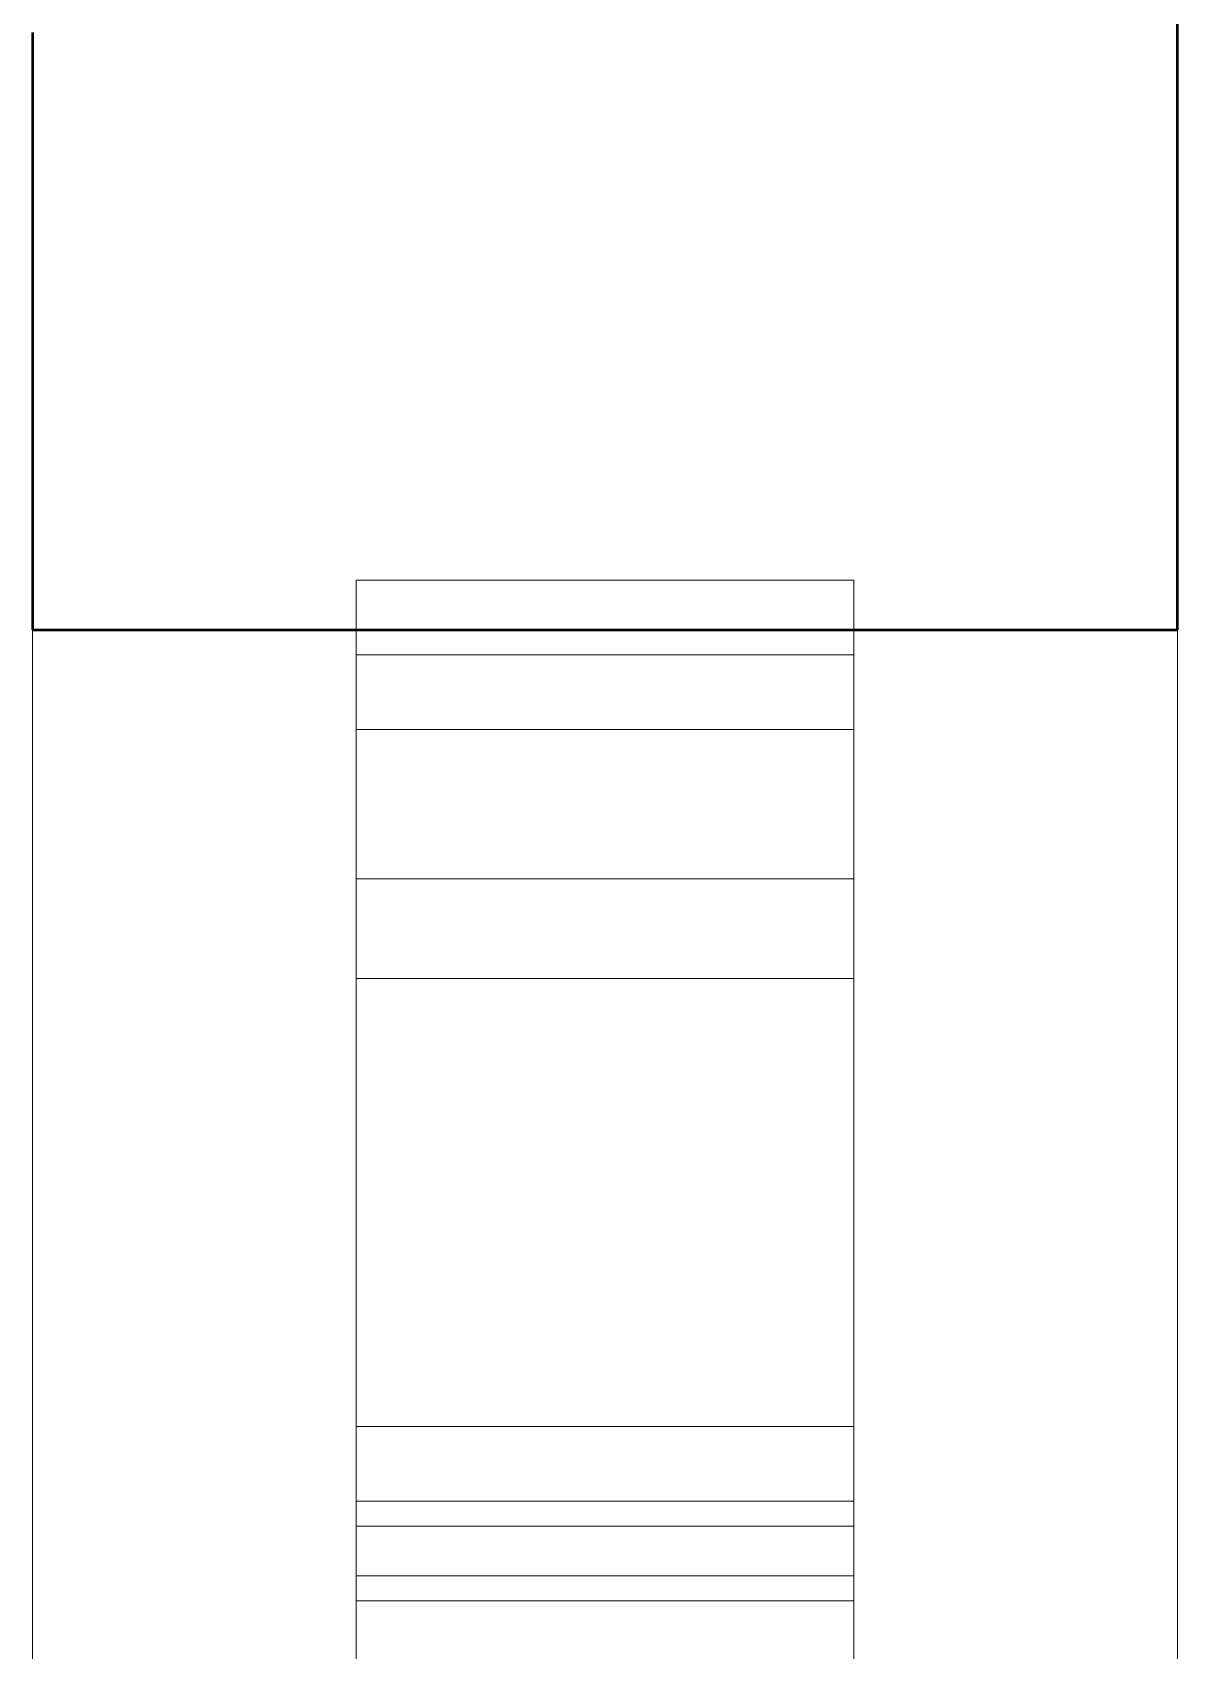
# Model space of a CAD drawing. Header units: inches. Extents: x 22 to 382261, y 22 to 371281.
# Drawn here: x 106708.8 to 106938.8, y 251700.5 to 252025.5 of the extents above; entities that cross this region are included whole.
import ezdxf

# ---------------------------------------------------------------- set-up
doc = ezdxf.new("R2010")
doc.units = ezdxf.units.IN
doc.header["$MEASUREMENT"] = 0
for name, color, linetype, lineweight in [('A-GLAZ-CURT', 52, 'Continuous', 9), ('A-WALL', 113, 'Continuous', 9), ('A-WALL-PATT', 111, 'Continuous', 9)]:
    doc.layers.add(name, color=color, linetype=linetype, lineweight=lineweight)
pattern_1 = [(315, (-3728.2, -27113.8), (440.033, 440.033), []), (315, (-3061.44, -27113.8), (440.033, 440.033), [])]

# ---------------------------------------------------------------- blocks, each defined once
blk = doc.blocks.new('s-wall - s-wall-V120-01-Ground floor DIMENSION PLAN')
at = {"layer": 'A-GLAZ-CURT'}
for p, q in [((-100, 50), (-85, 50)), ((-85, 50), (-100, 50)), ((-100, -50), (-100, 50)), ((-100, 50), (-100, -50)), ((-85, 50), (-70, 50)), ((-70, 50), (-85, 50)), ((-85, 50), (-70, 50)), ((-70, 50), (-85, 50)), ((-85, -50), (-85, 50)), ((-85, 50), (-85, -50)), ((-85, 50), (-70, 50)), ((-70, 50), (-85, 50)), ((-85, -50), (-85, 50)), ((-85, 50), (-85, -50)), ((-70, 50), (20, 50)), ((20, 50), (-70, 50)), ((-70, 50), (20, 50)), ((20, 50), (-70, 50)), ((-70, 50), (20, 50)), ((20, 50), (-70, 50)), ((20, 50), (-70, 50)), ((-70, 50), (20, 50)), ((-70, 50), (20, 50)), ((20, 50), (-70, 50)), ((-70, -50), (-70, 50)), ((-70, 50), (-70, -50)), ((-70, 50), (-70, -50)), ((-70, 50), (-70, -50)), ((20, 50), (40, 50)), ((40, 50), (20, 50)), ((20, 50), (40, 50)), ((40, 50), (20, 50)), ((20, 50), (40, 50)), ((40, 50), (20, 50)), ((20, -50), (20, 50)), ((20, -50), (20, 50)), ((20, 50), (20, -50)), ((20, 50), (20, -50)), ((40, 50), (70, 50)), ((70, 50), (40, 50)), ((40, -50), (40, 50)), ((40, 50), (40, -50)), ((40.62, 50), (70, 50)), ((70, 50), (40.62, 50)), ((40.62, 50), (70, 50)), ((70, 50), (40.62, 50)), ((40.62, 50), (70, 50)), ((70, 50), (40.62, 50)), ((70, 50), (85, 50)), ((85, 50), (70, 50)), ((70, 50), (85, 50)), ((85, 50), (70, 50)), ((70, 50), (85, 50)), ((85, 50), (70, 50)), ((70, 50), (70, -50)), ((70, 50), (70, -50)), ((85, 50), (90, 50)), ((90, 50), (85, 50)), ((85, 50), (85, -50)), ((85, 50), (85, -50)), ((85, 50), (85, -50)), ((85, 50), (85, -50)), ((90, 50), (100, 50)), ((100, 50), (90, 50)), ((100, 50), (100, -50)), ((100, 50), (100, -50)), ((-100, -50), (-85, -50)), ((-85, -50), (-100, -50)), ((-85, -50), (-70, -50)), ((-70, -50), (-85, -50)), ((-85, -50), (-70, -50)), ((-70, -50), (-85, -50)), ((-85, -50), (-70, -50)), ((-70, -50), (-85, -50)), ((-70, -50), (20, -50)), ((20, -50), (-70, -50)), ((-70, -50), (20, -50)), ((20, -50), (-70, -50)), ((-70, -50), (20, -50)), ((20, -50), (-70, -50)), ((20, -50), (-70, -50)), ((-70, -50), (20, -50)), ((-70, -50), (20, -50)), ((20, -50), (-70, -50)), ((20, -50), (40, -50)), ((40, -50), (20, -50)), ((20, -50), (40, -50)), ((40, -50), (20, -50)), ((20, -50), (40, -50)), ((40, -50), (20, -50)), ((40, -50), (70, -50)), ((70, -50), (40, -50)), ((40.62, -50), (70, -50)), ((70, -50), (40.62, -50)), ((40.62, -50), (70, -50)), ((70, -50), (40.62, -50)), ((40.62, -50), (70, -50)), ((70, -50), (40.62, -50)), ((70, -50), (85, -50)), ((85, -50), (70, -50)), ((70, -50), (85, -50)), ((85, -50), (70, -50)), ((70, -50), (85, -50)), ((85, -50), (70, -50)), ((85, -50), (90, -50)), ((90, -50), (85, -50)), ((90, -50), (100, -50)), ((100, -50), (90, -50))]:
    blk.add_line(p, q, dxfattribs=at)
blk = doc.blocks.new('s-wall - s-wall-797521-01-Ground floor DIMENSION PLAN')
at = {"layer": 'A-GLAZ-CURT'}
for p, q in [((-100, 50), (-90, 50)), ((-90, 50), (-100, 50)), ((-100, -15.76), (-100, 50)), ((-100, 50), (-100, -15.76)), ((-90, 50), (-85, 50)), ((-85, 50), (-90, 50)), ((-85, 50), (-70, 50)), ((-70, 50), (-85, 50)), ((-85, 50), (-70, 50)), ((-70, 50), (-85, 50)), ((-85, -50), (-85, 50)), ((-85, 50), (-85, -50)), ((-85, 50), (-70, 50)), ((-70, 50), (-85, 50)), ((-85, -50), (-85, 50)), ((-85, 50), (-85, -50)), ((-70, 50), (20, 50)), ((20, 50), (-70, 50)), ((-70, 50), (20, 50)), ((20, 50), (-70, 50)), ((-70, 50), (20, 50)), ((20, 50), (-70, 50)), ((20, 50), (-70, 50)), ((-70, 50), (20, 50)), ((-70, 50), (20, 50)), ((20, 50), (-70, 50)), ((-70, -50), (-70, 50)), ((-70, 50), (-70, -50)), ((-70, 50), (-70, -50)), ((-70, 50), (-70, -50)), ((20, 50), (40, 50)), ((40, 50), (20, 50)), ((20, 50), (40, 50)), ((40, 50), (20, 50)), ((20, 50), (40, 50)), ((40, 50), (20, 50)), ((20, -50), (20, 50)), ((20, -50), (20, 50)), ((20, 50), (20, -50)), ((20, 50), (20, -50)), ((40, 50), (70, 50)), ((70, 50), (40, 50)), ((40, 50), (70, 50)), ((70, 50), (40, 50)), ((40, 50), (70, 50)), ((70, 50), (40, 50)), ((40, 50), (70, 50)), ((70, 50), (40, 50)), ((40, -50), (40, 50)), ((40, 50), (40, -50)), ((70, 50), (85, 50)), ((85, 50), (70, 50)), ((70, 50), (85, 50)), ((85, 50), (70, 50)), ((70, 50), (85, 50)), ((85, 50), (70, 50)), ((70, 50), (70, -50)), ((70, 50), (70, -50)), ((85, 50), (90, 50)), ((90, 50), (85, 50)), ((85, 50), (85, -50)), ((85, 50), (85, -50)), ((85, 50), (85, -50)), ((85, 50), (85, -50)), ((90, 50), (100, 50)), ((100, 50), (90, 50)), ((100, 50), (100, -50)), ((100, 50), (100, -50)), ((-100, -50), (-100, -16.67)), ((-100, -16.67), (-100, -50)), ((-100, -50), (-90, -50)), ((-90, -50), (-100, -50)), ((-90, -50), (-85, -50)), ((-85, -50), (-90, -50)), ((-85, -50), (-70, -50)), ((-70, -50), (-85, -50)), ((-85, -50), (-70, -50)), ((-70, -50), (-85, -50)), ((-85, -50), (-70, -50)), ((-70, -50), (-85, -50)), ((-70, -50), (20, -50)), ((20, -50), (-70, -50)), ((-70, -50), (20, -50)), ((20, -50), (-70, -50)), ((-70, -50), (20, -50)), ((20, -50), (-70, -50)), ((20, -50), (-70, -50)), ((-70, -50), (20, -50)), ((-70, -50), (20, -50)), ((20, -50), (-70, -50)), ((20, -50), (40, -50)), ((40, -50), (20, -50)), ((20, -50), (40, -50)), ((40, -50), (20, -50)), ((20, -50), (40, -50)), ((40, -50), (20, -50)), ((40, -50), (70, -50)), ((70, -50), (40, -50)), ((40, -50), (70, -50)), ((70, -50), (40, -50)), ((40, -50), (70, -50)), ((70, -50), (40, -50)), ((40, -50), (70, -50)), ((70, -50), (40, -50)), ((70, -50), (85, -50)), ((85, -50), (70, -50)), ((70, -50), (85, -50)), ((85, -50), (70, -50)), ((70, -50), (85, -50)), ((85, -50), (70, -50)), ((85, -50), (90, -50)), ((90, -50), (85, -50)), ((90, -50), (100, -50)), ((100, -50), (90, -50))]:
    blk.add_line(p, q, dxfattribs=at)
blk = doc.blocks.new('s-wall - s-wall-V126-01-Ground floor DIMENSION PLAN')
at = {"layer": 'A-GLAZ-CURT'}
for p, q in [((-100, 50), (-85, 50)), ((-85, 50), (-100, 50)), ((-100, -50), (-100, 50)), ((-100, 50), (-100, -50)), ((-85, 50), (-70, 50)), ((-70, 50), (-85, 50)), ((-85, 50), (-70, 50)), ((-70, 50), (-85, 50)), ((-85, -50), (-85, 50)), ((-85, 50), (-85, -50)), ((-85, 50), (-70, 50)), ((-70, 50), (-85, 50)), ((-85, -50), (-85, 50)), ((-85, 50), (-85, -50)), ((-70, 50), (20, 50)), ((20, 50), (-70, 50)), ((-70, 50), (20, 50)), ((20, 50), (-70, 50)), ((-70, 50), (20, 50)), ((20, 50), (-70, 50)), ((20, 50), (-70, 50)), ((-70, 50), (20, 50)), ((-70, 50), (20, 50)), ((20, 50), (-70, 50)), ((-70, -50), (-70, 50)), ((-70, 50), (-70, -50)), ((-70, 50), (-70, -50)), ((-70, 50), (-70, -50)), ((20, 50), (40, 50)), ((40, 50), (20, 50)), ((20, 50), (40, 50)), ((40, 50), (20, 50)), ((20, 50), (40, 50)), ((40, 50), (20, 50)), ((20, -50), (20, 50)), ((20, -50), (20, 50)), ((20, 50), (20, -50)), ((20, 50), (20, -50)), ((40, 50), (70, 50)), ((70, 50), (40, 50)), ((40, -50), (40, 50)), ((40, 50), (40, -50)), ((40.62, 50), (70, 50)), ((70, 50), (40.62, 50)), ((40.62, 50), (70, 50)), ((70, 50), (40.62, 50)), ((40.62, 50), (70, 50)), ((70, 50), (40.62, 50)), ((70, 50), (85, 50)), ((85, 50), (70, 50)), ((70, 50), (85, 50)), ((85, 50), (70, 50)), ((70, 50), (85, 50)), ((85, 50), (70, 50)), ((70, 50), (70, -50)), ((70, 50), (70, -50)), ((85, 50), (90, 50)), ((90, 50), (85, 50)), ((85, 50), (85, -50)), ((85, 50), (85, -50)), ((85, 50), (85, -50)), ((85, 50), (85, -50)), ((90, 50), (100, 50)), ((100, 50), (90, 50)), ((100, 50), (100, -50)), ((100, 50), (100, -50)), ((-100, -50), (-85, -50)), ((-85, -50), (-100, -50)), ((-85, -50), (-70, -50)), ((-70, -50), (-85, -50)), ((-85, -50), (-70, -50)), ((-70, -50), (-85, -50)), ((-85, -50), (-70, -50)), ((-70, -50), (-85, -50)), ((-70, -50), (20, -50)), ((20, -50), (-70, -50)), ((-70, -50), (20, -50)), ((20, -50), (-70, -50)), ((-70, -50), (20, -50)), ((20, -50), (-70, -50)), ((20, -50), (-70, -50)), ((-70, -50), (20, -50)), ((-70, -50), (20, -50)), ((20, -50), (-70, -50)), ((20, -50), (40, -50)), ((40, -50), (20, -50)), ((20, -50), (40, -50)), ((40, -50), (20, -50)), ((20, -50), (40, -50)), ((40, -50), (20, -50)), ((40, -50), (70, -50)), ((70, -50), (40, -50)), ((40.62, -50), (70, -50)), ((70, -50), (40.62, -50)), ((40.62, -50), (70, -50)), ((70, -50), (40.62, -50)), ((40.62, -50), (70, -50)), ((70, -50), (40.62, -50)), ((70, -50), (85, -50)), ((85, -50), (70, -50)), ((70, -50), (85, -50)), ((85, -50), (70, -50)), ((70, -50), (85, -50)), ((85, -50), (70, -50)), ((85, -50), (90, -50)), ((90, -50), (85, -50)), ((90, -50), (100, -50)), ((100, -50), (90, -50))]:
    blk.add_line(p, q, dxfattribs=at)
blk = doc.blocks.new('s-wall - s-wall-V127-01-Ground floor DIMENSION PLAN')
at = {"layer": 'A-GLAZ-CURT'}
for p, q in [((-100, 50), (-90, 50)), ((-90, 50), (-100, 50)), ((-100, -15.76), (-100, 50)), ((-100, 50), (-100, -15.76)), ((-90, 50), (-85, 50)), ((-85, 50), (-90, 50)), ((-85, 50), (-70, 50)), ((-70, 50), (-85, 50)), ((-85, 50), (-70, 50)), ((-70, 50), (-85, 50)), ((-85, -50), (-85, 50)), ((-85, 50), (-85, -50)), ((-85, 50), (-70, 50)), ((-70, 50), (-85, 50)), ((-85, -50), (-85, 50)), ((-85, 50), (-85, -50)), ((-70, 50), (20, 50)), ((20, 50), (-70, 50)), ((-70, 50), (20, 50)), ((20, 50), (-70, 50)), ((-70, 50), (20, 50)), ((20, 50), (-70, 50)), ((20, 50), (-70, 50)), ((-70, 50), (20, 50)), ((-70, 50), (20, 50)), ((20, 50), (-70, 50)), ((-70, -50), (-70, 50)), ((-70, 50), (-70, -50)), ((-70, 50), (-70, -50)), ((-70, 50), (-70, -50)), ((20, 50), (40, 50)), ((40, 50), (20, 50)), ((20, 50), (40, 50)), ((40, 50), (20, 50)), ((20, 50), (40, 50)), ((40, 50), (20, 50)), ((20, -50), (20, 50)), ((20, -50), (20, 50)), ((20, 50), (20, -50)), ((20, 50), (20, -50)), ((40, 50), (70, 50)), ((70, 50), (40, 50)), ((40, 50), (70, 50)), ((70, 50), (40, 50)), ((40, 50), (70, 50)), ((70, 50), (40, 50)), ((40, 50), (70, 50)), ((70, 50), (40, 50)), ((40, -50), (40, 50)), ((40, 50), (40, -50)), ((70, 50), (85, 50)), ((85, 50), (70, 50)), ((70, 50), (85, 50)), ((85, 50), (70, 50)), ((70, 50), (85, 50)), ((85, 50), (70, 50)), ((70, 50), (70, -50)), ((70, 50), (70, -50)), ((85, 50), (90, 50)), ((90, 50), (85, 50)), ((85, 50), (85, -50)), ((85, 50), (85, -50)), ((85, 50), (85, -50)), ((85, 50), (85, -50)), ((90, 50), (100, 50)), ((100, 50), (90, 50)), ((100, 50), (100, -50)), ((100, 50), (100, -50)), ((-100, -50), (-100, -16.67)), ((-100, -16.67), (-100, -50)), ((-100, -50), (-90, -50)), ((-90, -50), (-100, -50)), ((-90, -50), (-85, -50)), ((-85, -50), (-90, -50)), ((-85, -50), (-70, -50)), ((-70, -50), (-85, -50)), ((-85, -50), (-70, -50)), ((-70, -50), (-85, -50)), ((-85, -50), (-70, -50)), ((-70, -50), (-85, -50)), ((-70, -50), (20, -50)), ((20, -50), (-70, -50)), ((-70, -50), (20, -50)), ((20, -50), (-70, -50)), ((-70, -50), (20, -50)), ((20, -50), (-70, -50)), ((20, -50), (-70, -50)), ((-70, -50), (20, -50)), ((-70, -50), (20, -50)), ((20, -50), (-70, -50)), ((20, -50), (40, -50)), ((40, -50), (20, -50)), ((20, -50), (40, -50)), ((40, -50), (20, -50)), ((20, -50), (40, -50)), ((40, -50), (20, -50)), ((40, -50), (70, -50)), ((70, -50), (40, -50)), ((40, -50), (70, -50)), ((70, -50), (40, -50)), ((40, -50), (70, -50)), ((70, -50), (40, -50)), ((40, -50), (70, -50)), ((70, -50), (40, -50)), ((70, -50), (85, -50)), ((85, -50), (70, -50)), ((70, -50), (85, -50)), ((85, -50), (70, -50)), ((70, -50), (85, -50)), ((85, -50), (70, -50)), ((85, -50), (90, -50)), ((90, -50), (85, -50)), ((90, -50), (100, -50)), ((100, -50), (90, -50))]:
    blk.add_line(p, q, dxfattribs=at)
blk = doc.blocks.new('s-wall - s-wall-V133-01-Ground floor DIMENSION PLAN')
at = {"layer": 'A-GLAZ-CURT'}
for p, q in [((-100, 50), (-85, 50)), ((-85, 50), (-100, 50)), ((-100, -50), (-100, 50)), ((-100, 50), (-100, -50)), ((-85, 50), (-70, 50)), ((-70, 50), (-85, 50)), ((-85, 50), (-70, 50)), ((-70, 50), (-85, 50)), ((-85, -50), (-85, 50)), ((-85, 50), (-85, -50)), ((-85, 50), (-70, 50)), ((-70, 50), (-85, 50)), ((-85, -50), (-85, 50)), ((-85, 50), (-85, -50)), ((-70, 50), (20, 50)), ((20, 50), (-70, 50)), ((-70, 50), (20, 50)), ((20, 50), (-70, 50)), ((-70, 50), (20, 50)), ((20, 50), (-70, 50)), ((20, 50), (-70, 50)), ((-70, 50), (20, 50)), ((-70, 50), (20, 50)), ((20, 50), (-70, 50)), ((-70, -50), (-70, 50)), ((-70, 50), (-70, -50)), ((-70, 50), (-70, -50)), ((-70, 50), (-70, -50)), ((20, 50), (40, 50)), ((40, 50), (20, 50)), ((20, 50), (40, 50)), ((40, 50), (20, 50)), ((20, 50), (40, 50)), ((40, 50), (20, 50)), ((20, -50), (20, 50)), ((20, -50), (20, 50)), ((20, 50), (20, -50)), ((20, 50), (20, -50)), ((40, 50), (70, 50)), ((70, 50), (40, 50)), ((40, -50), (40, 50)), ((40, 50), (40, -50)), ((40.62, 50), (70, 50)), ((70, 50), (40.62, 50)), ((40.62, 50), (70, 50)), ((70, 50), (40.62, 50)), ((40.62, 50), (70, 50)), ((70, 50), (40.62, 50)), ((70, 50), (85, 50)), ((85, 50), (70, 50)), ((70, 50), (85, 50)), ((85, 50), (70, 50)), ((70, 50), (85, 50)), ((85, 50), (70, 50)), ((70, 50), (70, -50)), ((70, 50), (70, -50)), ((85, 50), (90, 50)), ((90, 50), (85, 50)), ((85, 50), (85, -50)), ((85, 50), (85, -50)), ((85, 50), (85, -50)), ((85, 50), (85, -50)), ((90, 50), (100, 50)), ((100, 50), (90, 50)), ((100, 50), (100, -50)), ((100, 50), (100, -50)), ((-100, -50), (-85, -50)), ((-85, -50), (-100, -50)), ((-85, -50), (-70, -50)), ((-70, -50), (-85, -50)), ((-85, -50), (-70, -50)), ((-70, -50), (-85, -50)), ((-85, -50), (-70, -50)), ((-70, -50), (-85, -50)), ((-70, -50), (20, -50)), ((20, -50), (-70, -50)), ((-70, -50), (20, -50)), ((20, -50), (-70, -50)), ((-70, -50), (20, -50)), ((20, -50), (-70, -50)), ((20, -50), (-70, -50)), ((-70, -50), (20, -50)), ((-70, -50), (20, -50)), ((20, -50), (-70, -50)), ((20, -50), (40, -50)), ((40, -50), (20, -50)), ((20, -50), (40, -50)), ((40, -50), (20, -50)), ((20, -50), (40, -50)), ((40, -50), (20, -50)), ((40, -50), (70, -50)), ((70, -50), (40, -50)), ((40.62, -50), (70, -50)), ((70, -50), (40.62, -50)), ((40.62, -50), (70, -50)), ((70, -50), (40.62, -50)), ((40.62, -50), (70, -50)), ((70, -50), (40.62, -50)), ((70, -50), (85, -50)), ((85, -50), (70, -50)), ((70, -50), (85, -50)), ((85, -50), (70, -50)), ((70, -50), (85, -50)), ((85, -50), (70, -50)), ((85, -50), (90, -50)), ((90, -50), (85, -50)), ((90, -50), (100, -50)), ((100, -50), (90, -50))]:
    blk.add_line(p, q, dxfattribs=at)
blk = doc.blocks.new('s-wall - s-wall-V134-01-Ground floor DIMENSION PLAN')
at = {"layer": 'A-GLAZ-CURT'}
for p, q in [((-100, 50), (-90, 50)), ((-90, 50), (-100, 50)), ((-100, -15.76), (-100, 50)), ((-100, 50), (-100, -15.76)), ((-90, 50), (-85, 50)), ((-85, 50), (-90, 50)), ((-85, 50), (-70, 50)), ((-70, 50), (-85, 50)), ((-85, 50), (-70, 50)), ((-70, 50), (-85, 50)), ((-85, -50), (-85, 50)), ((-85, 50), (-85, -50)), ((-85, 50), (-70, 50)), ((-70, 50), (-85, 50)), ((-85, -50), (-85, 50)), ((-85, 50), (-85, -50)), ((-70, 50), (20, 50)), ((20, 50), (-70, 50)), ((-70, 50), (20, 50)), ((20, 50), (-70, 50)), ((-70, 50), (20, 50)), ((20, 50), (-70, 50)), ((20, 50), (-70, 50)), ((-70, 50), (20, 50)), ((-70, 50), (20, 50)), ((20, 50), (-70, 50)), ((-70, -50), (-70, 50)), ((-70, 50), (-70, -50)), ((-70, 50), (-70, -50)), ((-70, 50), (-70, -50)), ((20, 50), (40, 50)), ((40, 50), (20, 50)), ((20, 50), (40, 50)), ((40, 50), (20, 50)), ((20, 50), (40, 50)), ((40, 50), (20, 50)), ((20, -50), (20, 50)), ((20, -50), (20, 50)), ((20, 50), (20, -50)), ((20, 50), (20, -50)), ((40, 50), (70, 50)), ((70, 50), (40, 50)), ((40, 50), (70, 50)), ((70, 50), (40, 50)), ((40, 50), (70, 50)), ((70, 50), (40, 50)), ((40, 50), (70, 50)), ((70, 50), (40, 50)), ((40, -50), (40, 50)), ((40, 50), (40, -50)), ((70, 50), (85, 50)), ((85, 50), (70, 50)), ((70, 50), (85, 50)), ((85, 50), (70, 50)), ((70, 50), (85, 50)), ((85, 50), (70, 50)), ((70, 50), (70, -50)), ((70, 50), (70, -50)), ((85, 50), (90, 50)), ((90, 50), (85, 50)), ((85, 50), (85, -50)), ((85, 50), (85, -50)), ((85, 50), (85, -50)), ((85, 50), (85, -50)), ((90, 50), (100, 50)), ((100, 50), (90, 50)), ((100, 50), (100, -50)), ((100, 50), (100, -50)), ((-100, -50), (-100, -16.67)), ((-100, -16.67), (-100, -50)), ((-100, -50), (-90, -50)), ((-90, -50), (-100, -50)), ((-90, -50), (-85, -50)), ((-85, -50), (-90, -50)), ((-85, -50), (-70, -50)), ((-70, -50), (-85, -50)), ((-85, -50), (-70, -50)), ((-70, -50), (-85, -50)), ((-85, -50), (-70, -50)), ((-70, -50), (-85, -50)), ((-70, -50), (20, -50)), ((20, -50), (-70, -50)), ((-70, -50), (20, -50)), ((20, -50), (-70, -50)), ((-70, -50), (20, -50)), ((20, -50), (-70, -50)), ((20, -50), (-70, -50)), ((-70, -50), (20, -50)), ((-70, -50), (20, -50)), ((20, -50), (-70, -50)), ((20, -50), (40, -50)), ((40, -50), (20, -50)), ((20, -50), (40, -50)), ((40, -50), (20, -50)), ((20, -50), (40, -50)), ((40, -50), (20, -50)), ((40, -50), (70, -50)), ((70, -50), (40, -50)), ((40, -50), (70, -50)), ((70, -50), (40, -50)), ((40, -50), (70, -50)), ((70, -50), (40, -50)), ((40, -50), (70, -50)), ((70, -50), (40, -50)), ((70, -50), (85, -50)), ((85, -50), (70, -50)), ((70, -50), (85, -50)), ((85, -50), (70, -50)), ((70, -50), (85, -50)), ((85, -50), (70, -50)), ((85, -50), (90, -50)), ((90, -50), (85, -50)), ((90, -50), (100, -50)), ((100, -50), (90, -50))]:
    blk.add_line(p, q, dxfattribs=at)
blk = doc.blocks.new('s-wall - s-wall-V140-01-Ground floor DIMENSION PLAN')
at = {"layer": 'A-GLAZ-CURT'}
for p, q in [((-100, 50), (-85, 50)), ((-85, 50), (-100, 50)), ((-100, -50), (-100, 50)), ((-100, 50), (-100, -50)), ((-85, 50), (-70, 50)), ((-70, 50), (-85, 50)), ((-85, 50), (-70, 50)), ((-70, 50), (-85, 50)), ((-85, -50), (-85, 50)), ((-85, 50), (-85, -50)), ((-85, 50), (-70, 50)), ((-70, 50), (-85, 50)), ((-85, -50), (-85, 50)), ((-85, 50), (-85, -50)), ((-70, 50), (20, 50)), ((20, 50), (-70, 50)), ((-70, 50), (20, 50)), ((20, 50), (-70, 50)), ((-70, 50), (20, 50)), ((20, 50), (-70, 50)), ((20, 50), (-70, 50)), ((-70, 50), (20, 50)), ((-70, 50), (20, 50)), ((20, 50), (-70, 50)), ((-70, -50), (-70, 50)), ((-70, 50), (-70, -50)), ((-70, 50), (-70, -50)), ((-70, 50), (-70, -50)), ((20, 50), (40, 50)), ((40, 50), (20, 50)), ((20, 50), (40, 50)), ((40, 50), (20, 50)), ((20, 50), (40, 50)), ((40, 50), (20, 50)), ((20, -50), (20, 50)), ((20, -50), (20, 50)), ((20, 50), (20, -50)), ((20, 50), (20, -50)), ((40, 50), (70, 50)), ((70, 50), (40, 50)), ((40, -50), (40, 50)), ((40, 50), (40, -50)), ((40.62, 50), (70, 50)), ((70, 50), (40.62, 50)), ((40.62, 50), (70, 50)), ((70, 50), (40.62, 50)), ((40.62, 50), (70, 50)), ((70, 50), (40.62, 50)), ((70, 50), (85, 50)), ((85, 50), (70, 50)), ((70, 50), (85, 50)), ((85, 50), (70, 50)), ((70, 50), (85, 50)), ((85, 50), (70, 50)), ((70, 50), (70, -50)), ((70, 50), (70, -50)), ((85, 50), (90, 50)), ((90, 50), (85, 50)), ((85, 50), (85, -50)), ((85, 50), (85, -50)), ((85, 50), (85, -50)), ((85, 50), (85, -50)), ((90, 50), (100, 50)), ((100, 50), (90, 50)), ((100, 50), (100, -50)), ((100, 50), (100, -50)), ((-100, -50), (-85, -50)), ((-85, -50), (-100, -50)), ((-85, -50), (-70, -50)), ((-70, -50), (-85, -50)), ((-85, -50), (-70, -50)), ((-70, -50), (-85, -50)), ((-85, -50), (-70, -50)), ((-70, -50), (-85, -50)), ((-70, -50), (20, -50)), ((20, -50), (-70, -50)), ((-70, -50), (20, -50)), ((20, -50), (-70, -50)), ((-70, -50), (20, -50)), ((20, -50), (-70, -50)), ((20, -50), (-70, -50)), ((-70, -50), (20, -50)), ((-70, -50), (20, -50)), ((20, -50), (-70, -50)), ((20, -50), (40, -50)), ((40, -50), (20, -50)), ((20, -50), (40, -50)), ((40, -50), (20, -50)), ((20, -50), (40, -50)), ((40, -50), (20, -50)), ((40, -50), (70, -50)), ((70, -50), (40, -50)), ((40.62, -50), (70, -50)), ((70, -50), (40.62, -50)), ((40.62, -50), (70, -50)), ((70, -50), (40.62, -50)), ((40.62, -50), (70, -50)), ((70, -50), (40.62, -50)), ((70, -50), (85, -50)), ((85, -50), (70, -50)), ((70, -50), (85, -50)), ((85, -50), (70, -50)), ((70, -50), (85, -50)), ((85, -50), (70, -50)), ((85, -50), (90, -50)), ((90, -50), (85, -50)), ((90, -50), (100, -50)), ((100, -50), (90, -50))]:
    blk.add_line(p, q, dxfattribs=at)
blk = doc.blocks.new('s-wall - s-wall-V141-01-Ground floor DIMENSION PLAN')
at = {"layer": 'A-GLAZ-CURT'}
for p, q in [((-100, 50), (-90, 50)), ((-90, 50), (-100, 50)), ((-100, -15.76), (-100, 50)), ((-100, 50), (-100, -15.76)), ((-90, 50), (-85, 50)), ((-85, 50), (-90, 50)), ((-85, 50), (-70, 50)), ((-70, 50), (-85, 50)), ((-85, 50), (-70, 50)), ((-70, 50), (-85, 50)), ((-85, -50), (-85, 50)), ((-85, 50), (-85, -50)), ((-85, 50), (-70, 50)), ((-70, 50), (-85, 50)), ((-85, -50), (-85, 50)), ((-85, 50), (-85, -50)), ((-70, 50), (20, 50)), ((20, 50), (-70, 50)), ((-70, 50), (20, 50)), ((20, 50), (-70, 50)), ((-70, 50), (20, 50)), ((20, 50), (-70, 50)), ((20, 50), (-70, 50)), ((-70, 50), (20, 50)), ((-70, 50), (20, 50)), ((20, 50), (-70, 50)), ((-70, -50), (-70, 50)), ((-70, 50), (-70, -50)), ((-70, 50), (-70, -50)), ((-70, 50), (-70, -50)), ((20, 50), (40, 50)), ((40, 50), (20, 50)), ((20, 50), (40, 50)), ((40, 50), (20, 50)), ((20, 50), (40, 50)), ((40, 50), (20, 50)), ((20, -50), (20, 50)), ((20, -50), (20, 50)), ((20, 50), (20, -50)), ((20, 50), (20, -50)), ((40, 50), (70, 50)), ((70, 50), (40, 50)), ((40, 50), (70, 50)), ((70, 50), (40, 50)), ((40, 50), (70, 50)), ((70, 50), (40, 50)), ((40, 50), (70, 50)), ((70, 50), (40, 50)), ((40, -50), (40, 50)), ((40, 50), (40, -50)), ((70, 50), (85, 50)), ((85, 50), (70, 50)), ((70, 50), (85, 50)), ((85, 50), (70, 50)), ((70, 50), (85, 50)), ((85, 50), (70, 50)), ((70, 50), (70, -50)), ((70, 50), (70, -50)), ((85, 50), (90, 50)), ((90, 50), (85, 50)), ((85, 50), (85, -50)), ((85, 50), (85, -50)), ((85, 50), (85, -50)), ((85, 50), (85, -50)), ((90, 50), (100, 50)), ((100, 50), (90, 50)), ((100, 50), (100, -50)), ((100, 50), (100, -50)), ((-100, -50), (-100, -16.67)), ((-100, -16.67), (-100, -50)), ((-100, -50), (-90, -50)), ((-90, -50), (-100, -50)), ((-90, -50), (-85, -50)), ((-85, -50), (-90, -50)), ((-85, -50), (-70, -50)), ((-70, -50), (-85, -50)), ((-85, -50), (-70, -50)), ((-70, -50), (-85, -50)), ((-85, -50), (-70, -50)), ((-70, -50), (-85, -50)), ((-70, -50), (20, -50)), ((20, -50), (-70, -50)), ((-70, -50), (20, -50)), ((20, -50), (-70, -50)), ((-70, -50), (20, -50)), ((20, -50), (-70, -50)), ((20, -50), (-70, -50)), ((-70, -50), (20, -50)), ((-70, -50), (20, -50)), ((20, -50), (-70, -50)), ((20, -50), (40, -50)), ((40, -50), (20, -50)), ((20, -50), (40, -50)), ((40, -50), (20, -50)), ((20, -50), (40, -50)), ((40, -50), (20, -50)), ((40, -50), (70, -50)), ((70, -50), (40, -50)), ((40, -50), (70, -50)), ((70, -50), (40, -50)), ((40, -50), (70, -50)), ((70, -50), (40, -50)), ((40, -50), (70, -50)), ((70, -50), (40, -50)), ((70, -50), (85, -50)), ((85, -50), (70, -50)), ((70, -50), (85, -50)), ((85, -50), (70, -50)), ((70, -50), (85, -50)), ((85, -50), (70, -50)), ((85, -50), (90, -50)), ((90, -50), (85, -50)), ((90, -50), (100, -50)), ((100, -50), (90, -50))]:
    blk.add_line(p, q, dxfattribs=at)
blk = doc.blocks.new('s-wall - s-wall-V147-01-Ground floor DIMENSION PLAN')
at = {"layer": 'A-GLAZ-CURT'}
for p, q in [((-100, 50), (-85, 50)), ((-85, 50), (-100, 50)), ((-100, -50), (-100, 50)), ((-100, 50), (-100, -50)), ((-85, 50), (-70, 50)), ((-70, 50), (-85, 50)), ((-85, 50), (-70, 50)), ((-70, 50), (-85, 50)), ((-85, -50), (-85, 50)), ((-85, 50), (-85, -50)), ((-85, 50), (-70, 50)), ((-70, 50), (-85, 50)), ((-85, -50), (-85, 50)), ((-85, 50), (-85, -50)), ((-70, 50), (20, 50)), ((20, 50), (-70, 50)), ((-70, 50), (20, 50)), ((20, 50), (-70, 50)), ((-70, 50), (20, 50)), ((20, 50), (-70, 50)), ((20, 50), (-70, 50)), ((-70, 50), (20, 50)), ((-70, 50), (20, 50)), ((20, 50), (-70, 50)), ((-70, -50), (-70, 50)), ((-70, 50), (-70, -50)), ((-70, 50), (-70, -50)), ((-70, 50), (-70, -50)), ((20, 50), (40, 50)), ((40, 50), (20, 50)), ((20, 50), (40, 50)), ((40, 50), (20, 50)), ((20, 50), (40, 50)), ((40, 50), (20, 50)), ((20, -50), (20, 50)), ((20, -50), (20, 50)), ((20, 50), (20, -50)), ((20, 50), (20, -50)), ((40, 50), (70, 50)), ((70, 50), (40, 50)), ((40, -50), (40, 50)), ((40, 50), (40, -50)), ((40.62, 50), (85, 50)), ((70, 50), (40.62, 50)), ((40.62, 50), (70, 50)), ((85, 50), (40.62, 50)), ((40.62, 50), (85, 50)), ((70, 50), (40.62, 50)), ((85, 50), (70, 50)), ((70, 50), (85, 50)), ((85, 50), (70, 50)), ((70, 50), (70, -50)), ((70, 50), (70, -50)), ((85, 50), (90, 50)), ((90, 50), (85, 50)), ((85, 50), (85, -50)), ((85, 50), (85, -50)), ((85, 50), (85, -50)), ((85, 50), (85, -50)), ((90, 50), (100, 50)), ((100, 50), (90, 50)), ((100, 50), (100, -50)), ((100, 50), (100, -50)), ((-100, -50), (-85, -50)), ((-85, -50), (-100, -50)), ((-85, -50), (-70, -50)), ((-70, -50), (-85, -50)), ((-85, -50), (-70, -50)), ((-70, -50), (-85, -50)), ((-85, -50), (-70, -50)), ((-70, -50), (-85, -50)), ((-70, -50), (20, -50)), ((20, -50), (-70, -50)), ((-70, -50), (20, -50)), ((20, -50), (-70, -50)), ((-70, -50), (20, -50)), ((20, -50), (-70, -50)), ((20, -50), (-70, -50)), ((-70, -50), (20, -50)), ((-70, -50), (20, -50)), ((20, -50), (-70, -50)), ((20, -50), (40, -50)), ((40, -50), (20, -50)), ((20, -50), (40, -50)), ((40, -50), (20, -50)), ((20, -50), (40, -50)), ((40, -50), (20, -50)), ((40, -50), (70, -50)), ((70, -50), (40, -50)), ((40.62, -50), (70, -50)), ((85, -50), (40.62, -50)), ((40.62, -50), (85, -50)), ((70, -50), (40.62, -50)), ((40.62, -50), (70, -50)), ((85, -50), (40.62, -50)), ((70, -50), (85, -50)), ((85, -50), (70, -50)), ((70, -50), (85, -50)), ((85, -50), (90, -50)), ((90, -50), (85, -50)), ((90, -50), (100, -50)), ((100, -50), (90, -50))]:
    blk.add_line(p, q, dxfattribs=at)
blk = doc.blocks.new('s-wall - s-wall-V148-01-Ground floor DIMENSION PLAN')
at = {"layer": 'A-GLAZ-CURT'}
for p, q in [((-100, 50), (-90, 50)), ((-90, 50), (-100, 50)), ((-100, -15.76), (-100, 50)), ((-100, 50), (-100, -15.76)), ((-90, 50), (-85, 50)), ((-85, 50), (-90, 50)), ((-85, 50), (-70, 50)), ((-70, 50), (-85, 50)), ((-85, 50), (-70, 50)), ((-70, 50), (-85, 50)), ((-85, -50), (-85, 50)), ((-85, 50), (-85, -50)), ((-85, 50), (-70, 50)), ((-70, 50), (-85, 50)), ((-85, -50), (-85, 50)), ((-85, 50), (-85, -50)), ((-70, 50), (20, 50)), ((20, 50), (-70, 50)), ((-70, 50), (20, 50)), ((20, 50), (-70, 50)), ((-70, 50), (20, 50)), ((20, 50), (-70, 50)), ((20, 50), (-70, 50)), ((-70, 50), (20, 50)), ((-70, 50), (20, 50)), ((20, 50), (-70, 50)), ((-70, -50), (-70, 50)), ((-70, 50), (-70, -50)), ((-70, 50), (-70, -50)), ((-70, 50), (-70, -50)), ((20, 50), (85, 50)), ((40, 50), (20, 50)), ((20, 50), (40, 50)), ((85, 50), (20, 50)), ((20, 50), (85, 50)), ((40, 50), (20, 50)), ((20, -50), (20, 50)), ((20, -50), (20, 50)), ((20, 50), (20, -50)), ((20, 50), (20, -50)), ((70, 50), (40, 50)), ((40, 50), (70, 50)), ((70, 50), (40, 50)), ((40, 50), (70, 50)), ((70, 50), (40, 50)), ((40, -50), (40, 50)), ((40, 50), (40, -50)), ((85, 50), (70, 50)), ((70, 50), (85, 50)), ((85, 50), (70, 50)), ((70, 50), (70, -50)), ((70, 50), (70, -50)), ((85, 50), (90, 50)), ((90, 50), (85, 50)), ((85, 50), (85, -50)), ((85, 50), (85, -50)), ((85, 50), (85, -50)), ((85, 50), (85, -50)), ((90, 50), (100, 50)), ((100, 50), (90, 50)), ((100, 50), (100, -50)), ((100, 50), (100, -50)), ((-100, -50), (-100, -16.67)), ((-100, -16.67), (-100, -50)), ((-100, -50), (-90, -50)), ((-90, -50), (-100, -50)), ((-90, -50), (-85, -50)), ((-85, -50), (-90, -50)), ((-85, -50), (-70, -50)), ((-70, -50), (-85, -50)), ((-85, -50), (-70, -50)), ((-70, -50), (-85, -50)), ((-85, -50), (-70, -50)), ((-70, -50), (-85, -50)), ((-70, -50), (20, -50)), ((20, -50), (-70, -50)), ((-70, -50), (20, -50)), ((20, -50), (-70, -50)), ((-70, -50), (20, -50)), ((20, -50), (-70, -50)), ((20, -50), (-70, -50)), ((-70, -50), (20, -50)), ((-70, -50), (20, -50)), ((20, -50), (-70, -50)), ((20, -50), (40, -50)), ((85, -50), (20, -50)), ((20, -50), (85, -50)), ((40, -50), (20, -50)), ((20, -50), (40, -50)), ((85, -50), (20, -50)), ((40, -50), (70, -50)), ((70, -50), (40, -50)), ((40, -50), (70, -50)), ((40, -50), (70, -50)), ((70, -50), (40, -50)), ((70, -50), (85, -50)), ((85, -50), (70, -50)), ((70, -50), (85, -50)), ((85, -50), (90, -50)), ((90, -50), (85, -50)), ((90, -50), (100, -50)), ((100, -50), (90, -50))]:
    blk.add_line(p, q, dxfattribs=at)
blk = doc.blocks.new('s-wall - s-wall-V154-01-Ground floor DIMENSION PLAN')
at = {"layer": 'A-GLAZ-CURT'}
for p, q in [((-100, 50), (-85, 50)), ((-85, 50), (-100, 50)), ((-100, -50), (-100, 50)), ((-100, 50), (-100, -50)), ((-85, 50), (-70, 50)), ((-70, 50), (-85, 50)), ((-85, 50), (-70, 50)), ((-70, 50), (-85, 50)), ((-85, -50), (-85, 50)), ((-85, 50), (-85, -50)), ((-85, 50), (-70, 50)), ((-70, 50), (-85, 50)), ((-85, -50), (-85, 50)), ((-85, 50), (-85, -50)), ((-70, 50), (20, 50)), ((20, 50), (-70, 50)), ((-70, 50), (20, 50)), ((20, 50), (-70, 50)), ((-70, 50), (20, 50)), ((20, 50), (-70, 50)), ((20, 50), (-70, 50)), ((-70, 50), (20, 50)), ((-70, 50), (20, 50)), ((20, 50), (-70, 50)), ((-70, -50), (-70, 50)), ((-70, 50), (-70, -50)), ((-70, 50), (-70, -50)), ((-70, 50), (-70, -50)), ((20, 50), (40, 50)), ((40, 50), (20, 50)), ((20, 50), (40, 50)), ((40, 50), (20, 50)), ((20, 50), (40, 50)), ((40, 50), (20, 50)), ((20, -50), (20, 50)), ((20, -50), (20, 50)), ((20, 50), (20, -50)), ((20, 50), (20, -50)), ((40, 50), (70, 50)), ((70, 50), (40, 50)), ((40, -50), (40, 50)), ((40, 50), (40, -50)), ((40.62, 50), (70, 50)), ((85, 50), (40.62, 50)), ((40.62, 50), (85, 50)), ((70, 50), (40.62, 50)), ((40.62, 50), (70, 50)), ((85, 50), (40.62, 50)), ((70, 50), (85, 50)), ((85, 50), (70, 50)), ((70, 50), (85, 50)), ((70, 50), (70, -50)), ((70, 50), (70, -50)), ((85, 50), (90, 50)), ((90, 50), (85, 50)), ((85, 50), (85, -50)), ((85, 50), (85, -50)), ((85, 50), (85, -50)), ((85, 50), (85, -50)), ((90, 50), (100, 50)), ((100, 50), (90, 50)), ((100, 50), (100, -50)), ((100, 50), (100, -50)), ((-100, -50), (-85, -50)), ((-85, -50), (-100, -50)), ((-85, -50), (-70, -50)), ((-70, -50), (-85, -50)), ((-85, -50), (-70, -50)), ((-70, -50), (-85, -50)), ((-85, -50), (-70, -50)), ((-70, -50), (-85, -50)), ((-70, -50), (20, -50)), ((20, -50), (-70, -50)), ((-70, -50), (20, -50)), ((20, -50), (-70, -50)), ((-70, -50), (20, -50)), ((20, -50), (-70, -50)), ((20, -50), (-70, -50)), ((-70, -50), (20, -50)), ((-70, -50), (20, -50)), ((20, -50), (-70, -50)), ((20, -50), (40, -50)), ((40, -50), (20, -50)), ((20, -50), (40, -50)), ((40, -50), (20, -50)), ((20, -50), (40, -50)), ((40, -50), (20, -50)), ((40, -50), (70, -50)), ((70, -50), (40, -50)), ((40.62, -50), (85, -50)), ((70, -50), (40.62, -50)), ((40.62, -50), (70, -50)), ((85, -50), (40.62, -50)), ((40.62, -50), (85, -50)), ((70, -50), (40.62, -50)), ((85, -50), (70, -50)), ((70, -50), (85, -50)), ((85, -50), (70, -50)), ((85, -50), (90, -50)), ((90, -50), (85, -50)), ((90, -50), (100, -50)), ((100, -50), (90, -50))]:
    blk.add_line(p, q, dxfattribs=at)
blk = doc.blocks.new('s-wall - s-wall-V155-01-Ground floor DIMENSION PLAN')
at = {"layer": 'A-GLAZ-CURT'}
for p, q in [((-100, 50), (-90, 50)), ((-90, 50), (-100, 50)), ((-100, -15.76), (-100, 50)), ((-100, 50), (-100, -15.76)), ((-90, 50), (-85, 50)), ((-85, 50), (-90, 50)), ((-85, 50), (-70, 50)), ((-70, 50), (-85, 50)), ((-85, 50), (-70, 50)), ((-70, 50), (-85, 50)), ((-85, -50), (-85, 50)), ((-85, 50), (-85, -50)), ((-85, 50), (-70, 50)), ((-70, 50), (-85, 50)), ((-85, -50), (-85, 50)), ((-85, 50), (-85, -50)), ((-70, 50), (20, 50)), ((20, 50), (-70, 50)), ((-70, 50), (20, 50)), ((20, 50), (-70, 50)), ((-70, 50), (20, 50)), ((20, 50), (-70, 50)), ((20, 50), (-70, 50)), ((-70, 50), (20, 50)), ((-70, 50), (20, 50)), ((20, 50), (-70, 50)), ((-70, -50), (-70, 50)), ((-70, 50), (-70, -50)), ((-70, 50), (-70, -50)), ((-70, 50), (-70, -50)), ((20, 50), (40, 50)), ((85, 50), (20, 50)), ((20, 50), (85, 50)), ((40, 50), (20, 50)), ((20, 50), (40, 50)), ((85, 50), (20, 50)), ((20, -50), (20, 50)), ((20, -50), (20, 50)), ((20, 50), (20, -50)), ((20, 50), (20, -50)), ((40, 50), (70, 50)), ((70, 50), (40, 50)), ((40, 50), (70, 50)), ((40, 50), (70, 50)), ((70, 50), (40, 50)), ((40, -50), (40, 50)), ((40, 50), (40, -50)), ((70, 50), (85, 50)), ((85, 50), (70, 50)), ((70, 50), (85, 50)), ((70, 50), (70, -50)), ((70, 50), (70, -50)), ((85, 50), (90, 50)), ((90, 50), (85, 50)), ((85, 50), (85, -50)), ((85, 50), (85, -50)), ((85, 50), (85, -50)), ((85, 50), (85, -50)), ((90, 50), (100, 50)), ((100, 50), (90, 50)), ((100, 50), (100, -50)), ((100, 50), (100, -50)), ((-100, -50), (-100, -16.67)), ((-100, -16.67), (-100, -50)), ((-100, -50), (-90, -50)), ((-90, -50), (-100, -50)), ((-90, -50), (-85, -50)), ((-85, -50), (-90, -50)), ((-85, -50), (-70, -50)), ((-70, -50), (-85, -50)), ((-85, -50), (-70, -50)), ((-70, -50), (-85, -50)), ((-85, -50), (-70, -50)), ((-70, -50), (-85, -50)), ((-70, -50), (20, -50)), ((20, -50), (-70, -50)), ((-70, -50), (20, -50)), ((20, -50), (-70, -50)), ((-70, -50), (20, -50)), ((20, -50), (-70, -50)), ((20, -50), (-70, -50)), ((-70, -50), (20, -50)), ((-70, -50), (20, -50)), ((20, -50), (-70, -50)), ((20, -50), (85, -50)), ((40, -50), (20, -50)), ((20, -50), (40, -50)), ((85, -50), (20, -50)), ((20, -50), (85, -50)), ((40, -50), (20, -50)), ((70, -50), (40, -50)), ((40, -50), (70, -50)), ((70, -50), (40, -50)), ((40, -50), (70, -50)), ((70, -50), (40, -50)), ((85, -50), (70, -50)), ((70, -50), (85, -50)), ((85, -50), (70, -50)), ((85, -50), (90, -50)), ((90, -50), (85, -50)), ((90, -50), (100, -50)), ((100, -50), (90, -50))]:
    blk.add_line(p, q, dxfattribs=at)
blk = doc.blocks.new('s-wall - s-wall-V161-01-Ground floor DIMENSION PLAN')
at = {"layer": 'A-GLAZ-CURT'}
h = blk.add_hatch(dxfattribs=at)
h.set_pattern_fill('FP_27', color=256, style=0, pattern_type=2)
h.set_pattern_definition(pattern_1)
h.paths.add_polyline_path([(-100, 50), (-100, -50), (-85, -50), (-85, 50)])
h.paths.add_polyline_path([(85, -50), (100, -50), (100, 50), (85, 50), (85, -15.76)])
h = blk.add_hatch(dxfattribs=at)
h.set_pattern_fill('FP_27', color=256, style=0, pattern_type=2)
h.set_pattern_definition(pattern_1)
h.paths.add_polyline_path([(-85, 50), (-85, -50), (40, -50), (40, 50)])
h.paths.add_polyline_path([(70, -50), (85, -50), (85, 50), (70, 50), (70, -15.76)])
for p, q in [((-85, 50), (-100, 50)), ((-100, 50), (-100, -50)), ((-100, 50), (-100, -50)), ((-85, 50), (-100, 50)), ((-85, -50), (-85, 50)), ((-85, 50), (-85, -50)), ((-70, 50), (-85, 50)), ((-85, 50), (-70, 50)), ((40, 50), (-85, 50)), ((-85, 50), (-85, -50)), ((-85, 50), (-85, -50)), ((-70, 50), (-85, 50)), ((20, 50), (-70, 50)), ((-70, 50), (20, 50)), ((-70, 50), (-70, -50)), ((-70, 50), (-70, -50)), ((20, 50), (-70, 50)), ((20, 50), (-70, 50)), ((-70, 50), (20, 50)), ((40, 50), (20, 50)), ((20, 50), (40, 50)), ((20, -50), (20, 50)), ((20, -50), (20, 50)), ((40, 50), (20, 50)), ((40, -50), (40, 50)), ((40, 50), (40, -50)), ((40, 50), (70, 50)), ((70, 50), (40.62, 50)), ((40.62, 50), (70, 50)), ((70, 50), (40.62, 50)), ((85, 50), (70, 50)), ((70, 50), (85, 50)), ((85, 50), (70, 50)), ((70, 50), (70, -50)), ((70, 50), (70, -50)), ((85, 50), (70, 50)), ((100, 50), (85, 50)), ((85, 50), (85, -50)), ((85, 50), (85, -50)), ((90, 50), (85, 50)), ((85, -50), (85, 50)), ((85, 50), (85, -50)), ((100, 50), (90, 50)), ((100, -50), (100, 50)), ((100, 50), (100, -50)), ((-100, -50), (-85, -50)), ((-100, -50), (-85, -50)), ((-85, -50), (-70, -50)), ((-70, -50), (-85, -50)), ((-85, -50), (40, -50)), ((-85, -50), (-70, -50)), ((-70, -50), (20, -50)), ((20, -50), (-70, -50)), ((-70, -50), (20, -50)), ((20, -50), (-70, -50)), ((-70, -50), (20, -50)), ((20, -50), (40, -50)), ((40, -50), (20, -50)), ((20, -50), (40, -50)), ((70, -50), (40, -50)), ((40.62, -50), (70, -50)), ((70, -50), (40.62, -50)), ((40.62, -50), (70, -50)), ((70, -50), (85, -50)), ((85, -50), (70, -50)), ((70, -50), (85, -50)), ((70, -50), (85, -50)), ((85, -50), (100, -50)), ((85, -50), (90, -50)), ((90, -50), (100, -50))]:
    blk.add_line(p, q, dxfattribs=at)
blk = doc.blocks.new('s-wall - s-wall-V162-01-Ground floor DIMENSION PLAN')
at = {"layer": 'A-GLAZ-CURT'}
for p, q in [((-85, 50), (-100, 50)), ((-100, 50), (-100, -50)), ((-100, 50), (-100, -15.76)), ((-90, 50), (-100, 50)), ((-85, 50), (-90, 50)), ((-85, -50), (-85, 50)), ((-85, 50), (-85, -50)), ((-70, 50), (-85, 50)), ((-85, 50), (-70, 50)), ((40, 50), (-85, 50)), ((-85, 50), (-85, -50)), ((-85, 50), (-85, -50)), ((-70, 50), (-85, 50)), ((20, 50), (-70, 50)), ((-70, 50), (20, 50)), ((-70, 50), (-70, -50)), ((-70, 50), (-70, -50)), ((20, 50), (-70, 50)), ((20, 50), (-70, 50)), ((-70, 50), (20, 50)), ((40, 50), (20, 50)), ((20, 50), (40, 50)), ((20, -50), (20, 50)), ((20, -50), (20, 50)), ((40, 50), (20, 50)), ((70, 50), (40, 50)), ((40, 50), (70, 50)), ((40, -50), (40, 50)), ((40, 50), (40, -50)), ((70, 50), (40, 50)), ((40, 50), (70, 50)), ((85, 50), (70, 50)), ((70, 50), (85, 50)), ((85, 50), (70, 50)), ((70, 50), (70, -50)), ((70, 50), (70, -50)), ((85, 50), (70, 50)), ((100, 50), (85, 50)), ((85, 50), (85, -50)), ((85, 50), (85, -50)), ((90, 50), (85, 50)), ((85, -50), (85, 50)), ((85, 50), (85, -50)), ((100, 50), (90, 50)), ((100, -50), (100, 50)), ((100, 50), (100, -50)), ((-100, -16.67), (-100, -50)), ((-100, -50), (-85, -50)), ((-100, -50), (-90, -50)), ((-90, -50), (-85, -50)), ((-85, -50), (-70, -50)), ((-70, -50), (-85, -50)), ((-85, -50), (40, -50)), ((-85, -50), (-70, -50)), ((-70, -50), (20, -50)), ((20, -50), (-70, -50)), ((-70, -50), (20, -50)), ((20, -50), (-70, -50)), ((-70, -50), (20, -50)), ((20, -50), (40, -50)), ((40, -50), (20, -50)), ((20, -50), (40, -50)), ((40, -50), (70, -50)), ((70, -50), (40, -50)), ((40, -50), (70, -50)), ((70, -50), (40, -50)), ((70, -50), (85, -50)), ((85, -50), (70, -50)), ((70, -50), (85, -50)), ((70, -50), (85, -50)), ((85, -50), (100, -50)), ((85, -50), (90, -50)), ((90, -50), (100, -50))]:
    blk.add_line(p, q, dxfattribs=at)

msp = doc.modelspace()

# ---------------------------------------------------------------- hatches: boundary and pattern name
at = {"layer": 'A-WALL-PATT'}
h = msp.add_hatch(dxfattribs=at)
h.set_pattern_fill('FP_1', color=256, style=0, pattern_type=2)
h.set_pattern_definition([(45, (133937.6, 247897.3), (-440.033, 440.033), []), (45, (133937.6, 248564), (-440.033, 440.033), [])])
h.paths.add_polyline_path([(106938.82, 250110.46), (106938.82, 250525.46), (106708.82, 250525.46), (106708.82, 250110.46)])
h.paths.add_polyline_path([(106839.58, 251905.46), (106938.82, 251905.46), (106938.82, 252357.96), (106708.82, 252357.96), (106708.82, 251905.46), (106724.11, 251905.46)])
h.paths.add_polyline_path([(106708.82, 253307.96), (106938.82, 253307.96), (106938.82, 254665.46), (106708.82, 254665.46), (106708.82, 253615.64)])

# ---------------------------------------------------------------- linework, layer by layer
at = {"layer": 'A-WALL', "lineweight": 50}
for p, q in [((106938.82, 251905.46), (106938.82, 252357.96)), ((106708.82, 252025.46), (106708.82, 251905.46)), ((106708.82, 251905.46), (106938.82, 251905.46))]:
    msp.add_line(p, q, dxfattribs=at)
at = {"layer": 'A-WALL'}
for p, q in [((106708.82, 251905.46), (106708.82, 250525.46)), ((106938.82, 250525.46), (106938.82, 251905.46))]:
    msp.add_line(p, q, dxfattribs=at)

# ---------------------------------------------------------------- block references
at = {"layer": 'A-GLAZ-CURT', "rotation": 90}
for name, p in [('s-wall - s-wall-797521-01-Ground floor DIMENSION PLAN', (106823.82, 251815.46)), ('s-wall - s-wall-V127-01-Ground floor DIMENSION PLAN', (106823.82, 251815.46)), ('s-wall - s-wall-V134-01-Ground floor DIMENSION PLAN', (106823.82, 251815.46)), ('s-wall - s-wall-V141-01-Ground floor DIMENSION PLAN', (106823.82, 251815.46)), ('s-wall - s-wall-V148-01-Ground floor DIMENSION PLAN', (106823.82, 251815.46)), ('s-wall - s-wall-V155-01-Ground floor DIMENSION PLAN', (106823.82, 251815.46)), ('s-wall - s-wall-V162-01-Ground floor DIMENSION PLAN', (106823.82, 251815.46)), ('s-wall - s-wall-V120-01-Ground floor DIMENSION PLAN', (106823.82, 251625.46)), ('s-wall - s-wall-V126-01-Ground floor DIMENSION PLAN', (106823.82, 251625.46)), ('s-wall - s-wall-V133-01-Ground floor DIMENSION PLAN', (106823.82, 251625.46)), ('s-wall - s-wall-V140-01-Ground floor DIMENSION PLAN', (106823.82, 251625.46)), ('s-wall - s-wall-V147-01-Ground floor DIMENSION PLAN', (106823.82, 251625.46)), ('s-wall - s-wall-V154-01-Ground floor DIMENSION PLAN', (106823.82, 251625.46)), ('s-wall - s-wall-V161-01-Ground floor DIMENSION PLAN', (106823.82, 251625.46))]:
    msp.add_blockref(name, p, dxfattribs=at)

doc.saveas('drawing.dxf')
